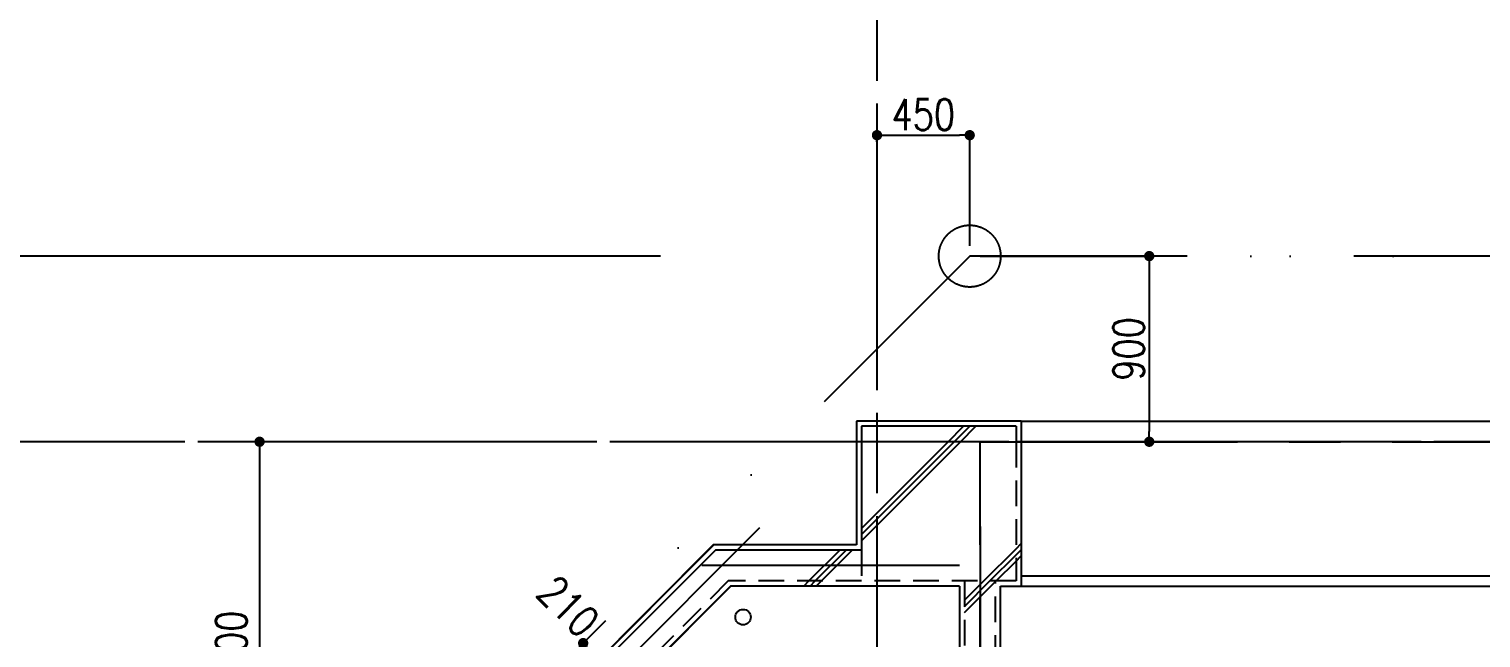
# Model space of a CAD drawing. Header units: millimetres. Extents: x 15495 to 166182, y -39946 to 18307.
# Drawn here: x 25925 to 32972, y -22530 to -19578 of the extents above; entities that cross this region are included whole.
import ezdxf

# ---------------------------------------------------------------- set-up
doc = ezdxf.new("R2010")
doc.units = ezdxf.units.MM
doc.header["$LTSCALE"] = 1000
for name, pattern in [('CENTER', [2, 1.25, -0.25, 0.25, -0.25]), ('DASHED2', [0.375, 0.25, -0.125]), ('DIVIDEX2', [2.5, 1, -0.5, 0, -0.5, 0, -0.5])]:
    doc.linetypes.add(name, pattern=pattern)
doc.layers.get('0').update_dxf_attribs({"linetype": 'CONTINUOUS'})
for name, color, linetype in [('1F-A_ELSE-100', 6, 'CONTINUOUS'), ('1F-A_ELSE-50', 6, 'CONTINUOUS'), ('1F-A_SITE-100', 1, 'DIVIDEX2'), ('1F-A_SITE-50', 1, 'DIVIDEX2'), ('1F-E_DIM-100', 3, 'CONTINUOUS'), ('1F-E_DIM-50', 3, 'CONTINUOUS'), ('1F-E_GRID-100', 1, 'CENTER'), ('1F-E_GRID-50', 1, 'CENTER'), ('1F-F_FINI1-100', 190, 'CONTINUOUS'), ('1F-F_FINI1-50', 190, 'CONTINUOUS'), ('1F-F_HAT1-50', 9, 'CONTINUOUS'), ('1F-H-AREA-50', 1, 'CENTER'), ('1F-H_LINE1-100', 140, 'CONTINUOUS'), ('1F-H_LINE1-50', 140, 'CONTINUOUS'), ('1F-R_COLM-50', 7, 'CONTINUOUS'), ('1F-R_EWALL-50', 7, 'CONTINUOUS')]:
    doc.layers.add(name, color=color, linetype=linetype)
doc.styles.add('DIM', font='romans.shx', dxfattribs={"width": 0.8, "bigfont": 'bigfont.shx'})
doc.dimstyles.new('DIM100_4_3', dxfattribs={"dimscale": 100, "dimtxt": 4, "dimasz": 1, "dimexe": 0, "dimexo": 1, "dimgap": 0.5, "dimtad": 1, "dimdec": 1, "dimdsep": 46, "dimlunit": 6, "dimtxsty": 'DIM', "dimblk1": 'DOT', "dimblk2": 'DOT', "dimsah": 1, "dimcen": 1, "dimclrd": 256, "dimclre": 256, "dimclrt": 256, "dimadec": 0, "dimazin": 0, "dimtfac": 1, "dimtdec": 1, "dimtix": 1, "dimtmove": 2, "dimatfit": 3, "dimldrblk": 'DOT', "dimfxl": 1, "dimtvp": 0.833333, "dimtolj": 1, "dimarcsym": 0})
doc.dimstyles.new('DIM50_3_3', dxfattribs={"dimscale": 50, "dimtxt": 3, "dimasz": 1, "dimexe": 0, "dimexo": 1, "dimgap": 0.5, "dimtad": 1, "dimdec": 1, "dimdsep": 46, "dimlunit": 6, "dimtxsty": 'DIM', "dimblk1": 'DOT', "dimblk2": 'DOT', "dimsah": 1, "dimcen": 1, "dimclrd": 256, "dimclre": 256, "dimclrt": 256, "dimadec": 0, "dimazin": 0, "dimtfac": 1, "dimtdec": 1, "dimtix": 1, "dimtmove": 2, "dimatfit": 3, "dimldrblk": 'DOT', "dimfxl": 1, "dimtvp": 0.833333, "dimtolj": 1, "dimarcsym": 0})
pattern_1 = [(45, (-28400.75, 19761.25), (-424.264, 424.264), []), (45, (-28370.75, 19761.25), (-424.264, 424.264), []), (45, (-28340.75, 19761.25), (-424.264, 424.264), [])]

# ---------------------------------------------------------------- blocks, each defined once
blk = doc.blocks.new('DOT')
at = {"color": 0, "linetype": 'ByBlock'}
blk.add_line((-0.5, 0), (-1, 0), dxfattribs=at)
at = {"color": 0, "linetype": 'ByBlock', "const_width": 0.5}
blk.add_lwpolyline([(-0.25, 0, 1), (0.25, 0, 1)], format="xyb", close=True, dxfattribs=at)
blk = doc.blocks.new('*D916')
at = {"layer": '1F-E_DIM-100', "lineweight": -2}
for p, q in [((22238.7, -20578.7), (22238.7, -20478.7)), ((28990.7, -20678.7), (22238.7, -20678.7)), ((22238.7, -21578.7), (22238.7, -20678.7)), ((23444.3, -21578.7), (22238.7, -21578.7)), ((22238.7, -21678.7), (22238.7, -21778.7))]:
    blk.add_line(p, q, dxfattribs=at)
at = {"layer": '1F-E_DIM-100', "lineweight": -2, "xscale": 100, "yscale": 100, "zscale": 100}
for p, rotation in [((22238.7, -20678.7), 270), ((22238.7, -21578.7), 90)]:
    blk.add_blockref('DOT', p, dxfattribs=dict(at, rotation=rotation))
at = {"layer": '1F-E_DIM-100', "insert": (21988.7, -21128.7), "char_height": 400, "attachment_point": 5, "rotation": 90, "style": 'DIM'}
blk.add_mtext('\\A1;900', dxfattribs=at)
blk = doc.blocks.new('_DOT')
at = {"color": 0, "linetype": 'ByBlock'}
blk.add_line((-0.5, 0), (-1, 0), dxfattribs=at)
at = {"color": 0, "linetype": 'ByBlock', "const_width": 0.5}
blk.add_lwpolyline([(-0.25, 0, 1), (0.25, 0, 1)], format="xyb", close=True, dxfattribs=at)
blk = doc.blocks.new('*D837')
at = {"layer": '1F-E_DIM-50', "lineweight": -2}
for p, q in [((27067.2, -21578.7), (27044.2, -21578.7)), ((27044.2, -21628.7), (27044.2, -23628.7)), ((27440.7, -23678.7), (27044.2, -23678.7))]:
    blk.add_line(p, q, dxfattribs=at)
at = {"layer": '1F-E_DIM-50', "lineweight": -2, "xscale": 50, "yscale": 50, "zscale": 50}
for p, rotation in [((27044.2, -21578.7), 90), ((27044.2, -23678.7), 270)]:
    blk.add_blockref('DOT', p, dxfattribs=dict(at, rotation=rotation))
at = {"layer": '1F-E_DIM-50', "insert": (26929.9, -22628.7), "char_height": 150, "attachment_point": 5, "rotation": 90, "style": 'DIM'}
blk.add_mtext('\\A1;2,100', dxfattribs=at)
blk = doc.blocks.new('*D842')
at = {"layer": '1F-E_DIM-50', "lineweight": -2}
for p, q in [((30040.7, -20125.1), (30040.7, -20092.4)), ((30090.7, -20092.4), (30440.7, -20092.4)), ((30490.7, -20628.7), (30490.7, -20092.4))]:
    blk.add_line(p, q, dxfattribs=at)
at = {"layer": '1F-E_DIM-50', "lineweight": -2, "xscale": 50, "yscale": 50, "zscale": 50, "rotation": 180}
blk.add_blockref('DOT', (30040.7, -20092.4), dxfattribs=at)
at = {"layer": '1F-E_DIM-50', "lineweight": -2, "xscale": 50, "yscale": 50, "zscale": 50}
blk.add_blockref('DOT', (30490.7, -20092.4), dxfattribs=at)
at = {"layer": '1F-E_DIM-50', "insert": (30265.7, -19992.4), "char_height": 150, "attachment_point": 5, "style": 'DIM'}
blk.add_mtext('\\A1;450', dxfattribs=at)
blk = doc.blocks.new('*D839')
at = {"layer": '1F-E_DIM-50', "lineweight": -2}
for p, q in [((28579.2, -22590.3), (28614.6, -22554.9)), ((28649.9, -22590.3), (28727.7, -22668)), ((28727.7, -22738.8), (28763.1, -22703.4))]:
    blk.add_line(p, q, dxfattribs=at)
at = {"layer": '1F-E_DIM-50', "lineweight": -2, "xscale": 50, "yscale": 50, "zscale": 50}
for p, rotation in [((28614.6, -22554.9), 135.0003040198518), ((28763.1, -22703.4), 315.0003040198518)]:
    blk.add_blockref('DOT', p, dxfattribs=dict(at, rotation=rotation))
at = {"layer": '1F-E_DIM-50', "insert": (28542.6, -22376.6), "char_height": 150, "attachment_point": 5, "rotation": 315.0003, "style": 'DIM'}
blk.add_mtext('\\A1;210', dxfattribs=at)
blk = doc.blocks.new('*D843')
at = {"layer": '1F-E_DIM-50', "lineweight": -2}
for p, q in [((30540.7, -20678.7), (31362.1, -20678.7)), ((31362.1, -20728.7), (31362.1, -21528.7)), ((31366.1, -21578.7), (31362.1, -21578.7))]:
    blk.add_line(p, q, dxfattribs=at)
at = {"layer": '1F-E_DIM-50', "lineweight": -2, "xscale": 50, "yscale": 50, "zscale": 50}
for p, rotation in [((31362.1, -20678.7), 90), ((31362.1, -21578.7), 270)]:
    blk.add_blockref('DOT', p, dxfattribs=dict(at, rotation=rotation))
at = {"layer": '1F-E_DIM-50', "insert": (31262.1, -21128.7), "char_height": 150, "attachment_point": 5, "rotation": 90, "style": 'DIM'}
blk.add_mtext('\\A1;900', dxfattribs=at)
blk = doc.blocks.new('1F-BLOCK_100')
at = {"layer": '1F-A_ELSE-100'}
blk.add_line((700, 13100), (10000, 13100), dxfattribs=at)
blk.add_circle((-650, 12150), 37.5, dxfattribs=at)
at = {"layer": '1F-A_SITE-100'}
for p, q in [((450, 13900), (-2549.38, 10900.29)), ((33316.3, 13900), (450, 13900))]:
    blk.add_line(p, q, dxfattribs=at)
blk.add_circle((450, 13900), 150, dxfattribs=at)
at = {"layer": '1F-E_GRID-100'}
for p, q in [((0, 18500), (0, -3400)), ((34140.32, 13000), (-8809.61, 13000))]:
    blk.add_line(p, q, dxfattribs=at)
at = {"layer": '1F-F_FINI1-100'}
for p, q in [((700, 13100), (-100, 13100)), ((-100, 13100), (-100, 12500)), ((700, 13100), (700, 12300)), ((-2400, 10891.42), (-791.42, 12500)), ((-100, 12500), (-791.42, 12500)), ((-2200, 10808.58), (-708.58, 12300)), ((400, 12300), (-708.58, 12300)), ((400, 12300), (400, 6900)), ((600, 6900), (600, 12300)), ((600, 12300), (700, 12300))]:
    blk.add_line(p, q, dxfattribs=at)
at = {"layer": '1F-H_LINE1-100'}
blk.add_line((700, 12300), (10000, 12300), dxfattribs=at)
at = {"layer": '1F-E_DIM-100'}
dim = blk.add_linear_dim(base=(-7802.04, 13900), p1=(-6496.39, 13000), p2=(-950, 13900), angle=90, dimstyle='DIM100_4_3', dxfattribs=at)
dim.commit()
dim.dimension.update_dxf_attribs({"geometry": '*D916', "text_midpoint": (-8052.04, 13450), "insert": (-30040.71, 34578.74)})
blk = doc.blocks.new('1F-BLOCK_50')
at = {"layer": '1F-F_HAT1-50'}
h = blk.add_hatch(dxfattribs=at)
h.set_pattern_fill('RC4', color=256, scale=30, style=0)
h.set_pattern_definition(pattern_1)
h.paths.add_polyline_path([(675, 13000), (675, 13075), (0, 13075), (0, 13000)])
h = blk.add_hatch(dxfattribs=at)
h.set_pattern_fill('RC4', color=256, scale=30, style=0)
h.set_pattern_definition(pattern_1)
h.paths.add_polyline_path([(675, 13000), (0, 13000), (0, 12325), (675, 12325)])
h.paths.add_polyline_path([(0, 13000), (-75, 13000), (-75, 12475), (-75, 12325), (0, 12325)])
h = blk.add_hatch(dxfattribs=at)
h.set_pattern_fill('RC4', color=256, scale=30, style=0)
h.set_pattern_definition(pattern_1)
h.paths.add_polyline_path([(700, 13000), (675, 13000), (675, 12325), (575, 12325), (575, 11717.23), (600, 11716.42), (600, 12300), (700, 12300)])
h.paths.add_polyline_path([(575, 12325), (425, 12325), (425, 11722.1), (575, 11717.23)])
h = blk.add_hatch(dxfattribs=at)
h.set_pattern_fill('RC4', color=256, scale=30, style=0)
h.set_pattern_definition(pattern_1)
h.paths.add_polyline_path([(-718.93, 12325), (-75, 12325), (-75, 12475), (-781.07, 12475), (-2375, 10881.07), (-2375, 9025), (-2130, 9025), (-2130, 8970), (-2050, 8970), (-2050, 8995), (-1975, 8995), (-1975, 9175), (-2225, 9175), (-2225, 10818.93)])
h = blk.add_hatch(dxfattribs=at)
h.set_pattern_fill('RC4', color=256, scale=30, style=0)
h.set_pattern_definition(pattern_1)
h.paths.add_polyline_path([(-708.58, 12300), (0, 12300), (0, 12325), (-718.93, 12325), (-2225, 10818.93), (-2225, 9175), (-1975, 9175), (-1975, 8995), (-1950, 8995), (-1950, 9200), (-2200, 9200), (-2200, 10808.58)])
at = {"layer": '1F-A_ELSE-50'}
blk.add_line((700, 13100), (10000, 13100), dxfattribs=at)
blk.add_circle((-650, 12150), 37.5, dxfattribs=at)
at = {"layer": '1F-A_SITE-50'}
for p, q in [((450, 13900), (-2549.98, 10899.99)), ((31507, 13900), (450, 13900))]:
    blk.add_line(p, q, dxfattribs=at)
blk.add_circle((450, 13900), 150, dxfattribs=at)
at = {"layer": '1F-E_GRID-50'}
for p, q in [((0, 16639.66), (0, -3400)), ((32453.06, 13000), (-4233.66, 13000)), ((-570.05, 12582.96), (-2401.49, 10751.5)), ((500, 12589.32), (500, 6721.13)), ((400, 12400), (-1085.58, 12400))]:
    blk.add_line(p, q, dxfattribs=at)
at = {"layer": '1F-F_FINI1-50'}
for p, q in [((700, 13100), (-100, 13100)), ((-100, 13100), (-100, 12500)), ((700, 13100), (700, 12300)), ((700, 13000), (675, 13000)), ((-794.42, 12500), (-2400, 10894.41)), ((-100, 12500), (-794.42, 12500)), ((-711.58, 12300), (-2200, 10811.56)), ((400, 12300), (-711.58, 12300)), ((400, 12300), (400, 6900)), ((600, 6900), (600, 12300)), ((600, 12300), (700, 12300))]:
    blk.add_line(p, q, dxfattribs=at)
at = {"layer": '1F-H-AREA-50'}
blk.add_lwpolyline([(500, 13000), (26400, 13000), (26400, 6500), (500, 6500)], close=True, dxfattribs=at)
at = {"layer": '1F-H_LINE1-50'}
for p, q in [((700, 12350), (10000, 12350)), ((700, 12300), (10000, 12300))]:
    blk.add_line(p, q, dxfattribs=at)
at = {"layer": '1F-R_COLM-50'}
for p, q in [((675, 13075), (-75, 13075)), ((-75, 13075), (-75, 12475)), ((675, 13075), (675, 13000))]:
    blk.add_line(p, q, dxfattribs=at)
at = {"layer": '1F-R_COLM-50', "linetype": 'DASHED2', "ltscale": 0.5}
blk.add_line((675, 13000), (675, 12325), dxfattribs=at)
at = {"layer": '1F-R_EWALL-50'}
for p, q in [((-784.07, 12475), (-2375, 10884.05)), ((-75, 12475), (-784.07, 12475))]:
    blk.add_line(p, q, dxfattribs=at)
at = {"layer": '1F-R_EWALL-50', "linetype": 'DASHED2', "ltscale": 0.5}
for p, q in [((-75, 12475), (-75, 12325)), ((-721.93, 12325), (-2225, 10821.92)), ((675, 12325), (-721.93, 12325)), ((425, 12325), (425, 6875)), ((575, 6875), (575, 12325))]:
    blk.add_line(p, q, dxfattribs=at)
at = {"layer": '1F-E_DIM-50'}
dim = blk.add_linear_dim(base=(450, 14486.38), p1=(0, 14403.64), p2=(450, 13900), dimstyle='DIM50_3_3', dxfattribs=at)
dim.commit()
dim.dimension.update_dxf_attribs({"geometry": '*D842', "text_midpoint": (225, 14586.38), "insert": (-30040.71, 34578.74)})
for base, p1, p2, picture, middle in [((1321.4, 13000), (450, 13900), (1275.41, 13000), '*D843', (1221.4, 13450)), ((-2996.55, 10899.99), (-3023.47, 13000), (-2549.98, 10899.99), '*D837', (-3110.84, 11949.99))]:
    dim = blk.add_linear_dim(base=base, p1=p1, p2=p2, angle=90, dimstyle='DIM50_3_3', dxfattribs=at)
    dim.commit()
    dim.dimension.update_dxf_attribs({"geometry": picture, "text_midpoint": middle, "insert": (-30040.71, 34578.74)})
dim = blk.add_linear_dim(base=(-1277.66, 11875.34), p1=(-1426.15, 12023.83), p2=(-1277.66, 11875.34), angle=315.000304, dimstyle='DIM50_3_3', dxfattribs=at)
dim.commit()
dim.dimension.update_dxf_attribs({"geometry": '*D839', "text_midpoint": (-1498.07, 12202.16), "dimtype": 129, "insert": (-30040.71, 34578.74)})

msp = doc.modelspace()

# ---------------------------------------------------------------- block references
for name in ['1F-BLOCK_100', '1F-BLOCK_50']:
    msp.add_blockref(name, (30040.7, -34578.7))

doc.saveas('drawing.dxf')
